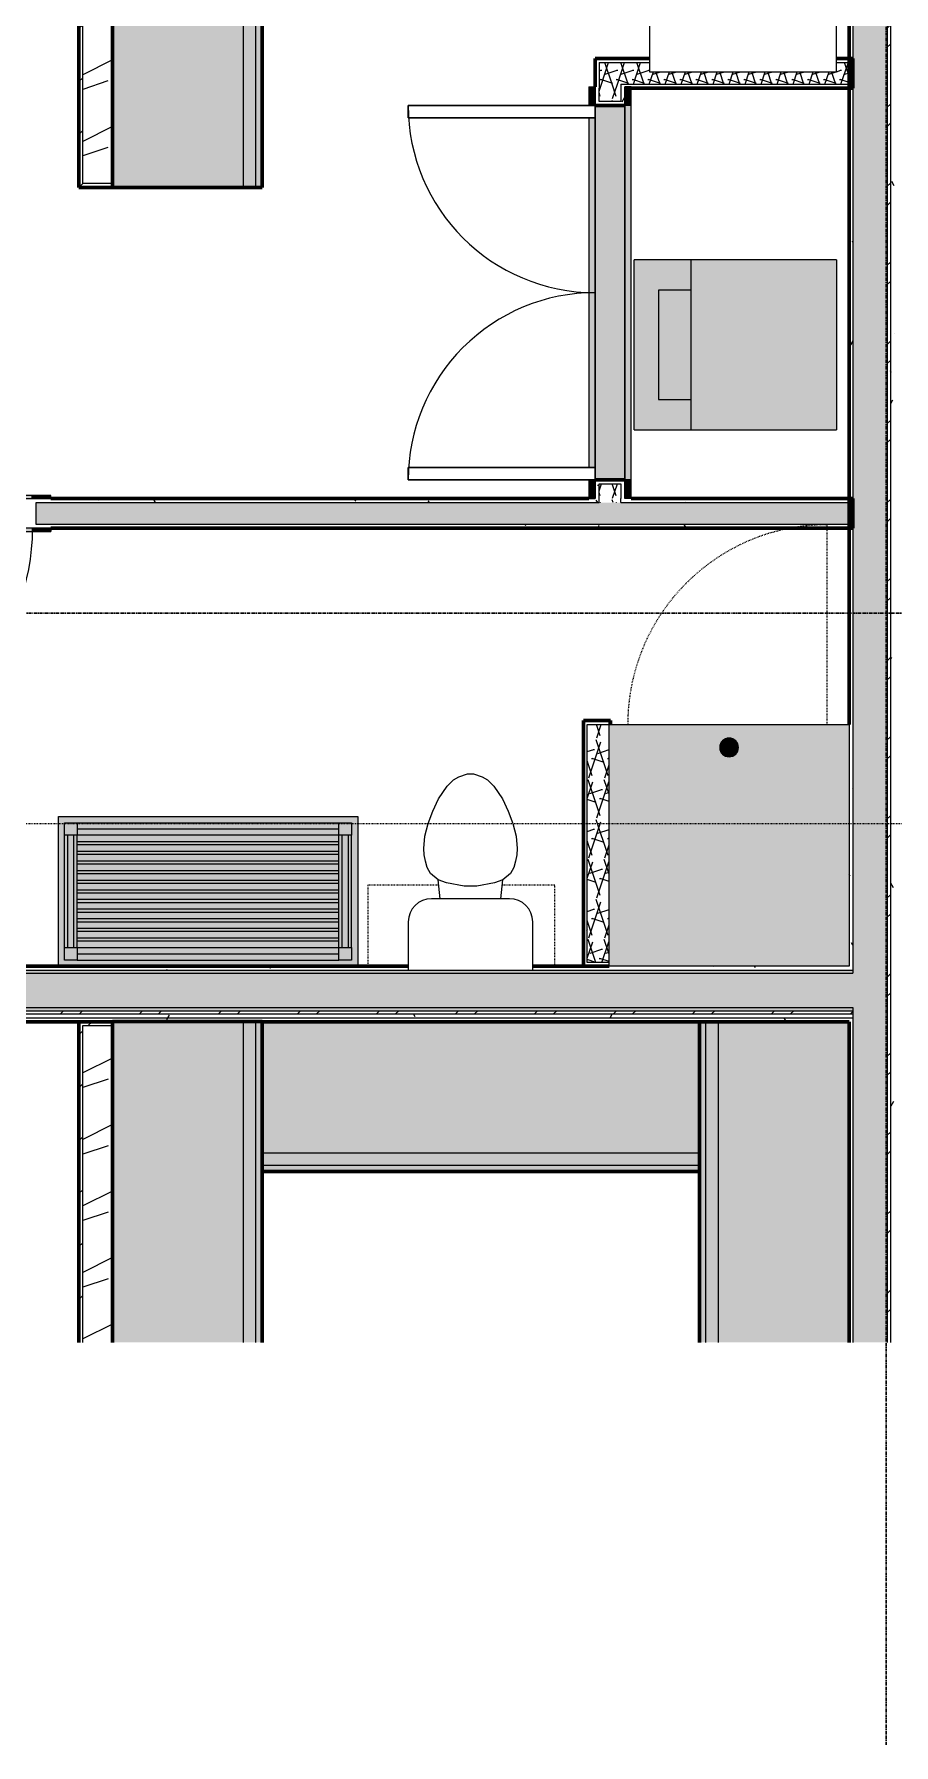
# Model space of a CAD drawing. Header units: inches. Extents: x -4110 to -1807, y 11006 to 12281.
# Drawn here: x -3618 to -3480.1, y 11005.9 to 11280 of the extents above; entities that cross this region are included whole.
import ezdxf

# ---------------------------------------------------------------- set-up
doc = ezdxf.new("R2010")
doc.units = ezdxf.units.IN
doc.header["$MEASUREMENT"] = 0
for name, pattern in [('Aligning Line 1_8_', [0.25, 0.125, -0.125]), ('Dash', [0.25, 0.125, -0.125]), ('Grid Line 1_2_', [0.875, 0.5, -0.125, 0.125, -0.125])]:
    doc.linetypes.add(name, pattern=pattern)
for name, color, linetype, lineweight in [('0-1', 7, 'Continuous', 5), ('0-2', 90, 'Continuous', 18), ('A-DOOR', 31, 'Continuous', 18), ('A-DOOR-1', 7, 'Continuous', 9), ('A-DOOR-2', 250, 'Continuous', 30), ('A-DOOR-FRAM-1', 31, 'Continuous', 18), ('A-DOOR-FRAM-2', 7, 'Continuous', 9), ('A-WALL', 113, 'Continuous', 18), ('A-WALL-1', 8, 'Continuous', 5), ('A-WALL-2', 252, 'Continuous', 18), ('A-WALL-3', 50, 'Continuous', 60), ('A-WALL-4', 90, 'Continuous', 18), ('A-WALL-PATT-1', 7, 'Continuous', 9), ('A-WALL-PATT-2', 253, 'Continuous', 9), ('A-WALL-PATT-5', 111, 'Continuous', 9), ('G-ANNO-SYMB', 111, 'Aligning Line 1_8_', 9), ('I-WALL-4', 2, 'Continuous', 5), ('I-WALL-5', 2, 'Continuous', 60), ('P-SANR-FIXT-1', 55, 'Continuous', 9), ('P-SANR-FIXT-2', 7, 'Continuous', 9), ('P-SANR-FIXT-3', 130, 'Continuous', 9), ('P-SANR-FIXT-5', 9, 'Continuous', 9), ('P-SANR-FIXT-HDLN-1', 7, 'Dash', 9), ('Q-CASE-1', 130, 'Continuous', 9), ('Q-CASE-2', 127, 'Continuous', 9), ('Q-CASE-3', 7, 'Continuous', 9), ('Q-CASE-4', 7, 'Dash', 9), ('Q-CASE-5', 9, 'Continuous', 9), ('Q-CASE-6', 50, 'Continuous', 60), ('Q-SPCQ-1', 7, 'Continuous', 9), ('S-GRID-1', 1, 'Grid Line 1_2_', 30)]:
    doc.layers.add(name, color=color, linetype=linetype, lineweight=lineweight)
pattern_1 = [(0, (0, 0), (20.48, 5.12), [0.845, -14.515, 0.845, -14.515, -81.92]), (0, (0, 0), (20.48, 5.12), [-30.72, 0.845, -29.875, 0.845, -14.515, -35.84]), (0, (0, 0), (20.48, 5.12), [-76.8, 0.845, -9.395, 0.845, -24.755]), (120, (7.68, 2.56), (-14.67405, 15.1762003), [0.845, -14.515, 0.845, -14.515, -81.92]), (120, (7.68, 2.56), (-14.67405, 15.1762003), [-30.72, 0.845, -29.875, 0.845, -14.515, -35.84]), (120, (7.68, 2.56), (-14.67405, 15.1762003), [-76.8, 0.845, -9.395, 0.845, -24.755]), (240, (10.24, 12.8), (-5.80595, -20.2962003), [0.845, -14.515, 0.845, -14.515, -81.92]), (240, (10.24, 12.8), (-5.80595, -20.2962003), [-30.72, 0.845, -29.875, 0.845, -14.515, -35.84]), (240, (10.24, 12.8), (-5.80595, -20.2962003), [-76.8, 0.845, -9.395, 0.845, -24.755])]
pattern_2 = [(161.57, (0.32, 0.32), (-2.560496185, -0.000537386), [0, -18.214, 2.022, 0]), (18.43, (-0.32, 0.32), (-2.560496185, 0.000537386), [0, -18.214, 2.022, 0]), (108.43, (0.32, 0.32), (1.27922091, -6.400876726), [6.07, -14.166]), (71.57, (-0.32, 0.32), (1.27922091, 6.400876726), [6.07, -14.166])]
pattern_3 = [(216.87, (4.265, 10.662), (31.9871619, 21.32545714), [5.331, -47.981]), (206.565, (10.662, 7.464), (-10.662476, -10.6620098), [11.921, -11.921]), (198.435, (10.662, 2.132), (-21.32449365, -10.6625869), [6.744, -26.974])]
pattern_4 = [(45, (0, 0), (-4.2426407, 4.2426407), [])]
pattern_5 = [(45, (0, 0), (-6.335677, 6.335677), []), (45, (0, 9.6), (-6.335677, 6.335677), [])]

# ---------------------------------------------------------------- blocks, each defined once
blk = doc.blocks.new('SWING - SINGLE - FLUSH - SWING - FLUSH - 2-10 x 6-8 - PRIVACY-3983842-ENLARGED RCP - 2ND FLOOR PLAN - EAST')
at = {"layer": 'A-DOOR-FRAM-1'}
for points in [[(-17, 2.87), (-20, 2.87), (-20, 2.37), (-17, 2.37)], [(16.71, 2.87), (-17, 2.87), (-17, 2.37), (17, 2.37), (17, 2.87)], [(17, 2.87), (17, 2.37), (20, 2.37), (20, 2.87), (19.36, 2.87)], [(-20, -2.38), (-20, -2.88), (-17, -2.88), (-17, -2.38), (-17.62, -2.38)], [(-17, -2.38), (-17, -2.88), (17, -2.88), (17, -2.38), (-12.34, -2.38)], [(17, -2.38), (17, -2.88), (20, -2.88), (20, -2.38)]]:
    blk.add_hatch(color=256, dxfattribs=at).paths.add_polyline_path(points, flags=0)
at = {"layer": 'A-DOOR-1'}
blk.add_arc((17, 2.37), 34.07, 93.3657, 180, dxfattribs=at)
at = {"layer": 'A-DOOR-2'}
for p, q in [((15, 2.37), (15, 36.38)), ((17, 36.38), (15, 36.38)), ((17, 2.37), (17, 36.38)), ((17, 2.37), (15, 2.37))]:
    blk.add_line(p, q, dxfattribs=at)
at = {"layer": 'A-DOOR-FRAM-2'}
for p, q in [((-17, 2.87), (-20, 2.87)), ((-20, 2.37), (-20, 2.87)), ((17, 2.87), (-17, 2.87)), ((-17, 2.37), (-17, 2.87)), ((20, 2.87), (17, 2.87)), ((17, 2.37), (17, 2.87)), ((20, 2.37), (20, 2.87)), ((-20, 2.37), (-17, 2.37)), ((-17, 2.37), (17, 2.37)), ((17, 2.37), (20, 2.37)), ((-17, -2.38), (-20, -2.38)), ((-20, -2.38), (-20, -2.88)), ((17, -2.38), (-17, -2.38)), ((-17, -2.38), (-17, -2.88)), ((20, -2.38), (17, -2.38)), ((17, -2.38), (17, -2.88)), ((20, -2.38), (20, -2.88)), ((-20, -2.88), (-17, -2.88)), ((-17, -2.88), (17, -2.88)), ((17, -2.88), (20, -2.88))]:
    blk.add_line(p, q, dxfattribs=at)
blk = doc.blocks.new('Stacked Washer and Dryer - 26_x25_ - Private-3627842-ENLARGED RCP - 2ND FLOOR PLAN - EAST')
at = {"layer": 'P-SANR-FIXT-1'}
blk.add_hatch(color=256, dxfattribs=at).paths.add_polyline_path([(0, 13.62), (0, -13.63), (32.44, -13.63), (32.44, 13.62), (1.37, 13.62)], flags=0)
at = {"layer": 'P-SANR-FIXT-2'}
for p, q in [((32.44, 13.62), (0, 13.62)), ((0, -13.63), (0, 13.62)), ((23.34, -13.63), (23.34, 13.62)), ((32.44, 13.62), (32.44, -13.63)), ((28.53, 8.75), (23.34, 8.75)), ((28.53, -8.75), (28.53, 8.75)), ((23.34, -8.75), (28.53, -8.75)), ((0, -13.63), (32.44, -13.63))]:
    blk.add_line(p, q, dxfattribs=at)
blk = doc.blocks.new('Toilet-Domestic-3D - Toilet-Domestic-3D-3234795-ENLARGED RCP - 2ND FLOOR PLAN - EAST')
at = {"layer": 'P-SANR-FIXT-2'}
for p, q in [((-3.74, 10), (-2.74, 11)), ((-2.74, 11), (-1.87, 11.5)), ((-1.87, 11.5), (-0.5, 12)), ((-0.5, 12), (0.5, 12)), ((0.5, 12), (1.87, 11.5)), ((1.87, 11.5), (2.74, 11)), ((2.74, 11), (3.74, 10)), ((-5.13, 8), (-3.74, 10)), ((3.74, 10), (5.13, 8)), ((-6.79, 4), (-6.06, 6)), ((-6.06, 6), (-5.13, 8)), ((5.13, 8), (6.06, 6)), ((6.06, 6), (6.79, 4)), ((-7.33, 1.99), (-6.79, 4)), ((6.79, 4), (7.33, 1.99)), ((-7.5, 0), (-7.33, 1.99)), ((7.33, 1.99), (7.5, 0)), ((-7.41, -1), (-7.5, 0)), ((-7.24, -2), (-7.41, -1)), ((-6.97, -3), (-7.24, -2)), ((7.24, -2), (6.97, -3)), ((7.41, -1), (7.24, -2)), ((7.5, 0), (7.41, -1)), ((-6.4, -4), (-6.97, -3)), ((-5.21, -5), (-6.4, -4)), ((-3.84, -5.5), (-5.21, -5)), ((-4.86, -8.02), (-5.21, -5)), ((5.21, -5), (3.84, -5.5)), ((4.86, -8.02), (5.21, -5)), ((6.4, -4), (5.21, -5)), ((6.97, -3), (6.4, -4)), ((6.25, -8.02), (-6.25, -8.02)), ((-1, -6), (-3.84, -5.5)), ((1, -6), (-1, -6)), ((3.84, -5.5), (1, -6)), ((-9.98, -11.75), (-9.98, -19.48)), ((9.98, -19.48), (9.98, -11.75)), ((-9.98, -19.48), (9.98, -19.48))]:
    blk.add_line(p, q, dxfattribs=at)
for centre, start, end in [((-6.25, -11.75), 90, 180), ((6.25, -11.75), 0, 90)]:
    blk.add_arc(centre, 3.73, start, end, dxfattribs=at)
blk = doc.blocks.new('Bath Vanity - Bath Vanity 48_-2551079-ENLARGED RCP - 2ND FLOOR PLAN - EAST')
at = {"layer": 'Q-CASE-1'}
h = blk.add_hatch(color=256, dxfattribs=at)
h.paths.add_polyline_path([(-22.26, 0), (-23.26, 0), (-23.26, -24), (24.74, -24), (24.74, 0), (-21.76, 0)], flags=0)
h.paths.add_polyline_path([(-20.76, -1), (23.74, -1), (23.74, -23), (-22.26, -23), (-22.26, -1), (-21.76, -1)], flags=0)
h.paths.add_polyline_path([(-4.94, -2), (-20.26, -2), (-20.26, -3), (21.74, -3), (21.74, -2), (-0.08, -2)], flags=0)
h.paths.add_polyline_path([(-20.26, -4), (-20.26, -4.55), (21.74, -4.55), (21.74, -4), (-4.94, -4)], flags=0)
h.paths.add_polyline_path([(16.06, -5.55), (-20.26, -5.55), (-20.26, -6.09), (21.74, -6.09), (21.74, -5.55)], flags=0)
h.paths.add_polyline_path([(-20.26, -7.09), (-20.26, -7.64), (21.74, -7.64), (21.74, -7.09), (-4.94, -7.09)], flags=0)
h.paths.add_polyline_path([(-0.08, -8.64), (-20.26, -8.64), (-20.26, -9.18), (21.74, -9.18), (21.74, -8.64), (9.66, -8.64)], flags=0)
h.paths.add_polyline_path([(11, -10.18), (-20.26, -10.18), (-20.26, -10.73), (21.74, -10.73), (21.74, -10.18), (12.75, -10.18)], flags=0)
h.paths.add_polyline_path([(-0.08, -11.73), (-20.26, -11.73), (-20.26, -12.27), (21.74, -12.27), (21.74, -11.73), (12.34, -11.73)], flags=0)
h.paths.add_polyline_path([(16.06, -13.27), (-20.26, -13.27), (-20.26, -13.82), (21.74, -13.82), (21.74, -13.27)], flags=0)
h.paths.add_polyline_path([(16.85, -14.82), (-20.26, -14.82), (-20.26, -15.36), (21.74, -15.36), (21.74, -14.82)], flags=0)
h.paths.add_polyline_path([(21.74, -16.36), (-20.26, -16.36), (-20.26, -16.91), (21.74, -16.91)], flags=0)
h.paths.add_polyline_path([(21.74, -17.91), (-20.26, -17.91), (-20.26, -18.45), (21.74, -18.45)], flags=0)
h.paths.add_polyline_path([(21.74, -19.45), (-20.26, -19.45), (-20.26, -20), (21.74, -20)], flags=0)
h.paths.add_polyline_path([(21.74, -21), (-20.26, -21), (-20.26, -22), (21.74, -22)], flags=0)
at = {"layer": 'Q-CASE-2'}
h = blk.add_hatch(color=256, dxfattribs=at)
h.paths.add_polyline_path([(-20.26, -1), (-22.26, -1), (-22.26, -3), (-20.26, -3)], flags=0)
h.paths.add_polyline_path([(22.24, -1), (21.74, -1), (21.74, -3), (23.74, -3), (23.74, -1), (23.24, -1)], flags=0)
h.paths.add_polyline_path([(-22.26, -21), (-22.26, -23), (-20.26, -23), (-20.26, -21), (-21.76, -21)], flags=0)
h.paths.add_polyline_path([(21.74, -21), (21.74, -23), (23.74, -23), (23.74, -21), (22.24, -21)], flags=0)
for points in [[(-0.08, -1), (-20.26, -1), (-20.26, -2), (21.74, -2), (21.74, -1), (3.03, -1)], [(-22.26, -3), (-22.26, -21), (-21.76, -21), (-21.76, -3)], [(-20.76, -3), (-21.76, -3), (-21.76, -21), (-20.76, -21), (-20.76, -4)], [(-20.76, -3), (-20.76, -21), (-20.26, -21), (-20.26, -3)], [(-0.08, -3), (-20.26, -3), (-20.26, -4), (21.74, -4), (21.74, -3), (4.76, -3)], [(-0.08, -4.55), (-20.26, -4.55), (-20.26, -5.55), (21.74, -5.55), (21.74, -4.55), (6.11, -4.55)], [(22.24, -3), (21.74, -3), (21.74, -21), (22.24, -21), (22.24, -4)], [(23.24, -3), (22.24, -3), (22.24, -21), (23.24, -21), (23.24, -4)], [(23.24, -3), (23.24, -21), (23.74, -21), (23.74, -3)], [(-0.08, -6.09), (-20.26, -6.09), (-20.26, -7.09), (21.74, -7.09), (21.74, -6.09), (7.45, -6.09)], [(8.79, -7.64), (-20.26, -7.64), (-20.26, -8.64), (21.74, -8.64), (21.74, -7.64), (10.51, -7.64)], [(-0.08, -9.18), (-20.26, -9.18), (-20.26, -10.18), (21.74, -10.18), (21.74, -9.18), (10.13, -9.18)], [(11.47, -10.73), (-20.26, -10.73), (-20.26, -11.73), (21.74, -11.73), (21.74, -10.73), (13.24, -10.73)], [(12.81, -12.27), (-20.26, -12.27), (-20.26, -13.27), (21.74, -13.27), (21.74, -12.27), (14.6, -12.27)], [(16.06, -13.82), (-20.26, -13.82), (-20.26, -14.82), (21.74, -14.82), (21.74, -13.82)], [(-0.08, -15.36), (-20.26, -15.36), (-20.26, -16.36), (21.74, -16.36), (21.74, -15.36), (15.5, -15.36)], [(16.84, -16.91), (-20.26, -16.91), (-20.26, -17.91), (21.74, -17.91), (21.74, -16.91), (18.7, -16.91)], [(18.18, -18.45), (-20.26, -18.45), (-20.26, -19.45), (21.74, -19.45), (21.74, -18.45), (20.06, -18.45)], [(21.42, -20), (-20.26, -20), (-20.26, -21), (21.74, -21), (21.74, -20)], [(21.74, -22), (-20.26, -22), (-20.26, -23), (21.74, -23), (21.74, -22.56)]]:
    blk.add_hatch(color=256, dxfattribs=at).paths.add_polyline_path(points, flags=0)
at = {"layer": 'Q-CASE-3'}
for p, q in [((-23.26, -24), (-23.26, 0)), ((24.74, 0), (24.74, -24)), ((-22.26, -3), (-22.26, -1)), ((-22.26, -1), (-20.26, -1)), ((21.74, -1), (-20.26, -1)), ((-20.26, -1), (-20.26, -3)), ((21.74, -2), (-20.26, -2)), ((21.74, -3), (21.74, -1)), ((21.74, -1), (23.74, -1)), ((23.74, -1), (23.74, -3)), ((-22.26, -3), (-22.26, -21)), ((-20.26, -3), (-22.26, -3)), ((-21.76, -3), (-21.76, -21)), ((-20.76, -3), (-20.76, -21)), ((21.74, -3), (-20.26, -3)), ((-20.26, -3), (-20.26, -21)), ((-20.26, -4), (21.74, -4)), ((21.74, -4.55), (-20.26, -4.55)), ((21.74, -3), (21.74, -21)), ((23.74, -3), (21.74, -3)), ((22.24, -3), (22.24, -21)), ((23.24, -3), (23.24, -21)), ((23.74, -3), (23.74, -21)), ((-20.26, -5.55), (21.74, -5.55)), ((21.74, -6.09), (-20.26, -6.09)), ((-20.26, -7.09), (21.74, -7.09)), ((21.74, -7.64), (-20.26, -7.64)), ((-20.26, -8.64), (21.74, -8.64)), ((21.74, -9.18), (-20.26, -9.18)), ((-20.26, -10.18), (21.74, -10.18)), ((21.74, -10.73), (-20.26, -10.73)), ((-20.26, -11.73), (21.74, -11.73)), ((21.74, -12.27), (-20.26, -12.27)), ((-20.26, -13.27), (21.74, -13.27)), ((21.74, -13.82), (-20.26, -13.82)), ((-20.26, -14.82), (21.74, -14.82)), ((21.74, -15.36), (-20.26, -15.36)), ((-20.26, -16.36), (21.74, -16.36)), ((21.74, -16.91), (-20.26, -16.91)), ((-20.26, -17.91), (21.74, -17.91)), ((21.74, -18.45), (-20.26, -18.45)), ((-22.26, -23), (-22.26, -21)), ((-22.26, -21), (-20.26, -21)), ((-20.26, -19.45), (21.74, -19.45)), ((21.74, -20), (-20.26, -20)), ((-20.26, -21), (21.74, -21)), ((-20.26, -21), (-20.26, -23)), ((21.74, -23), (21.74, -21)), ((21.74, -21), (23.74, -21)), ((23.74, -21), (23.74, -23)), ((24.74, -24), (-23.26, -24)), ((-20.26, -23), (-22.26, -23)), ((21.74, -22), (-20.26, -22)), ((21.74, -23), (-20.26, -23)), ((23.74, -23), (21.74, -23))]:
    blk.add_line(p, q, dxfattribs=at)
blk = doc.blocks.new('300 Series Wall Hung Cabinet_326 - 30_-2909952-ENLARGED RCP - 2ND FLOOR PLAN - EAST')
at = {"layer": 'Q-CASE-4'}
for p, q in [((-11.43, -0.19), (-15, -0.19)), ((-15, -0.19), (-15, -13.19)), ((15, -0.19), (8.53, -0.19)), ((15, -13.19), (15, -0.19)), ((-15, -13.19), (-6.56, -13.19)), ((3.66, -13.19), (15, -13.19))]:
    blk.add_line(p, q, dxfattribs=at)
blk = doc.blocks.new('SWING - DOUBLE - FLUSH - SWING - DOUBLE - 5-0 x 6-8 - DUMMY-3700318-ENLARGED RCP - 2ND FLOOR PLAN - EAST')
at = {"layer": 'A-DOOR'}
for points in [[(-30, 3.375), (-33, 3.375), (-33, 2.375), (-30, 2.375)], [(30, 2.375), (30, 3.375), (-30, 3.375), (-30, 2.375), (22, 2.375)], [(33, 2.375), (33, 3.375), (30, 3.375), (30, 2.375)], [(-30, -2.375), (-33, -2.375), (-33, -3.375), (-30, -3.375)], [(28, -2.375), (-28, -2.375), (-28, -3.375), (28, -3.375)], [(33, -2.375), (30, -2.375), (30, -3.375), (33, -3.375)]]:
    blk.add_hatch(color=256, dxfattribs=at).paths.add_polyline_path(points, flags=0)
at = {"layer": 'A-DOOR-1'}
for p, q in [((-30, 3.375), (-33, 3.375)), ((-33, 3.375), (-33, 2.375)), ((30, 3.375), (-30, 3.375)), ((-30, 3.375), (-30, 2.375)), ((33, 3.375), (30, 3.375)), ((30, 3.375), (30, 2.375)), ((33, 3.375), (33, 2.375)), ((-30, 2.375), (-33, 2.375)), ((-30, 2.375), (30, 2.375)), ((33, 2.375), (30, 2.375)), ((-33, -3.375), (-33, -2.375)), ((-33, -2.375), (-30, -2.375)), ((-30, -3.375), (-30, -2.375)), ((28, -2.375), (-28, -2.375)), ((30, -3.375), (30, -2.375)), ((30, -2.375), (33, -2.375)), ((33, -3.375), (33, -2.375)), ((-33, -3.375), (-30, -3.375)), ((-28, -3.375), (28, -3.375)), ((30, -3.375), (33, -3.375))]:
    blk.add_line(p, q, dxfattribs=at)
for centre, start, end in [((-30, -2.375), 270, 0), ((30, -2.375), 180, 270)]:
    blk.add_arc(centre, 30, start, end, dxfattribs=at)
at = {"layer": 'A-DOOR-2'}
for p, q in [((-28, -2.375), (-30, -2.375)), ((-30, -2.375), (-30, -32.375)), ((-28, -32.375), (-28, -2.375)), ((28, -2.375), (30, -2.375)), ((28, -32.375), (28, -2.375)), ((30, -2.375), (30, -32.375)), ((-30, -32.375), (-28, -32.375)), ((30, -32.375), (28, -32.375))]:
    blk.add_line(p, q, dxfattribs=at)
blk = doc.blocks.new('OD_CW_Base Cabinet - OD_CW_Base Cabinet-3857755-ENLARGED RCP - 2ND FLOOR PLAN - EAST')
at = {"layer": 'Q-CASE-5'}
for points in [[(0.74, 24), (0.74, 3), (70.86, 3), (70.86, 24), (54.47, 24)], [(0.74, 1), (70.86, 1), (70.86, 3), (0.74, 3)], [(0.74, 1), (0.74, 0), (70.86, 0), (70.86, 1), (54.47, 1)]]:
    blk.add_hatch(color=256, dxfattribs=at).paths.add_polyline_path(points, flags=0)
at = {"layer": 'Q-CASE-3'}
for p, q in [((0.74, 24), (0.74, 3)), ((0.74, 24), (70.86, 24)), ((70.86, 3), (70.86, 24)), ((0.74, 3), (0.74, 1)), ((0.74, 3), (70.86, 3)), ((70.86, 1), (70.86, 3)), ((0.74, 1), (0.74, 0)), ((0.74, 1), (70.86, 1)), ((0.74, 1), (70.86, 1)), ((0.74, 0), (70.86, 0)), ((70.86, 0), (70.86, 1))]:
    blk.add_line(p, q, dxfattribs=at)
at = {"layer": 'Q-CASE-6'}
for p, q in [((70.86, 24), (0.74, 24)), ((0.74, 24), (0.74, 0)), ((70.86, 0), (70.86, 24)), ((0.74, 0), (70.86, 0))]:
    blk.add_line(p, q, dxfattribs=at)
blk = doc.blocks.new('OD_CW_Base Cabinet - OD_CW_Base Cabinet-V4-ENLARGED RCP - 2ND FLOOR PLAN - EAST')
at = {"layer": 'Q-CASE-5'}
for points in [[(56.53, 24), (56.53, 3), (107.93, 3), (107.93, 24), (89.35, 24)], [(56.53, 3), (56.53, 1), (107.93, 1), (107.93, 3), (62.13, 3)], [(56.53, 0), (107.93, 0), (107.93, 1), (56.53, 1)]]:
    blk.add_hatch(color=256, dxfattribs=at).paths.add_polyline_path(points, flags=0)
at = {"layer": 'Q-CASE-3'}
for p, q in [((56.53, 24), (107.93, 24)), ((107.93, 3), (107.93, 24)), ((56.53, 3), (107.93, 3)), ((107.93, 1), (107.93, 3)), ((56.53, 1), (107.93, 1)), ((56.53, 1), (107.93, 1)), ((56.53, 0), (86.93, 0)), ((107.93, 0), (107.93, 1))]:
    blk.add_line(p, q, dxfattribs=at)
at = {"layer": 'Q-CASE-6'}
for p, q in [((107.93, 24), (56.53, 24)), ((107.93, 0), (107.93, 24)), ((56.53, 0), (107.93, 0))]:
    blk.add_line(p, q, dxfattribs=at)
blk = doc.blocks.new('OD_CW_Base Cabinet - OD_CW_Base Cabinet-3870381-ENLARGED RCP - 2ND FLOOR PLAN - EAST')
at = {"layer": 'Q-CASE-5'}
for points in [[(107.93, 24), (0.74, 24), (0.74, 3), (107.93, 3), (107.93, 21.96)], [(80.51, 3), (0.74, 3), (0.74, 1), (107.93, 1), (107.93, 3), (86.93, 3)], [(84.93, 1), (0.74, 1), (0.74, 0), (107.93, 0), (107.93, 1), (86.93, 1)]]:
    blk.add_hatch(color=256, dxfattribs=at).paths.add_polyline_path(points, flags=0)
at = {"layer": 'Q-CASE-3'}
for p, q in [((0.74, 24), (0.74, 3)), ((0.74, 24), (107.93, 24)), ((107.93, 3), (107.93, 24)), ((0.74, 3), (0.74, 1)), ((0.74, 3), (107.93, 3)), ((107.93, 1), (107.93, 3)), ((0.74, 1), (0.74, 0)), ((0.74, 1), (107.93, 1)), ((0.74, 1), (107.93, 1)), ((0.74, 0), (86.93, 0)), ((107.93, 0), (107.93, 1))]:
    blk.add_line(p, q, dxfattribs=at)
at = {"layer": 'Q-CASE-6'}
for p, q in [((107.93, 24), (0.74, 24)), ((0.74, 24), (0.74, 0)), ((107.93, 0), (107.93, 24)), ((0.74, 0), (107.93, 0))]:
    blk.add_line(p, q, dxfattribs=at)
blk = doc.blocks.new('OD_CW_Base Cabinet - OD_CW_Base Cabinet-V11-ENLARGED RCP - 2ND FLOOR PLAN - EAST')
at = {"layer": 'Q-CASE-5'}
for points in [[(52.13, 14.16), (52.13, 24), (0.74, 24), (0.74, 3), (52.13, 3), (52.13, 12.12)], [(52.13, 1), (52.13, 3), (0.74, 3), (0.74, 1), (40.79, 1)], [(52.13, 0), (52.13, 1), (0.74, 1), (0.74, 0), (35.62, 0)]]:
    blk.add_hatch(color=256, dxfattribs=at).paths.add_polyline_path(points, flags=0)
at = {"layer": 'Q-CASE-3'}
for p, q in [((0.74, 24), (0.74, 3)), ((0.74, 24), (52.13, 24)), ((0.74, 3), (0.74, 1)), ((0.74, 3), (52.13, 3)), ((0.74, 1), (0.74, 0)), ((0.74, 1), (52.13, 1)), ((0.74, 1), (52.13, 1)), ((21.74, 0), (52.13, 0))]:
    blk.add_line(p, q, dxfattribs=at)
at = {"layer": 'Q-CASE-6'}
for p, q in [((52.13, 24), (0.74, 24)), ((0.74, 24), (0.74, 0)), ((0.74, 0), (52.13, 0))]:
    blk.add_line(p, q, dxfattribs=at)
blk = doc.blocks.new('Refrigerator_-_Side-by-Side_6047 - 36_ X 30_-345559-ENLARGED RCP - 2ND FLOOR PLAN - EAST')
at = {"layer": 'Q-SPCQ-1'}
for p, q in [((17.87, 14.42), (-17.88, 14.42)), ((-17.88, 14.42), (-17.88, -15.58)), ((17.87, -15.58), (17.87, 14.42)), ((-17.88, -15.58), (17.87, -15.58))]:
    blk.add_line(p, q, dxfattribs=at)
blk = doc.blocks.new('The Shower - The Shower-4051523-ENLARGED RCP - 2ND FLOOR PLAN - EAST')
at = {"layer": 'P-SANR-FIXT-3'}
h = blk.add_hatch(color=256, dxfattribs=at)
h.paths.add_polyline_path([(32.36, 0.5), (38.5, 0.5), (38.5, 39.25), (0, 39.25), (0, 0.5)], flags=0)
h.paths.add_polyline_path([(19.25, 34.06), (18.86, 34.11), (18.5, 34.26), (18.19, 34.5), (17.95, 34.81), (17.8, 35.17), (17.75, 35.59), (17.8, 35.95), (17.95, 36.31), (18.19, 36.62), (18.5, 36.86), (18.86, 37.01), (19.25, 37.06), (19.64, 37.01), (20.04, 36.83), (20.31, 36.62), (20.55, 36.31), (20.7, 35.95), (20.75, 35.53), (20.7, 35.17), (20.55, 34.81), (20.31, 34.5), (20, 34.26), (19.64, 34.11)], flags=0)
at = {"layer": 'P-SANR-FIXT-5'}
blk.add_hatch(color=256, dxfattribs=at).paths.add_polyline_path([(19.25, 34.06), (19.64, 34.11), (20, 34.26), (20.31, 34.5), (20.55, 34.81), (20.7, 35.17), (20.75, 35.59), (20.7, 35.95), (20.55, 36.31), (20.31, 36.62), (20, 36.86), (19.64, 37.01), (19.25, 37.06), (18.86, 37.01), (18.5, 36.86), (18.19, 36.62), (17.95, 36.31), (17.8, 35.95), (17.75, 35.53), (17.8, 35.17), (17.95, 34.81), (18.19, 34.5), (18.5, 34.26), (18.86, 34.11)], flags=0)
at = {"layer": 'P-SANR-FIXT-2'}
for p, q in [((0, 0.5), (0, 39.25)), ((0, 39.25), (38.5, 39.25)), ((38.5, 39.25), (38.5, 0.5)), ((38.5, 0.5), (0, 0.5))]:
    blk.add_line(p, q, dxfattribs=at)
for start, end in [(0, 180), (180, 360)]:
    blk.add_arc((19.25, 35.56), 1.5, start, end, dxfattribs=at)
at = {"layer": 'P-SANR-FIXT-HDLN-1'}
blk.add_line((35, 39.25), (35, 71.25), dxfattribs=at)
blk.add_arc((35, 39.25), 32, 90, 180, dxfattribs=at)
blk = doc.blocks.new('CTR - 1st Phase - Unit Layouts_rvt-1-ENLARGED RCP - 2ND FLOOR PLAN - EAST')
at = {"layer": 'A-WALL-1'}
blk.add_hatch(color=256, dxfattribs=at).paths.add_polyline_path([(-3525.63, 11208.56), (-3523.26, 11208.56), (-3523.26, 11268.56), (-3528.01, 11268.56), (-3528.01, 11208.56), (-3527.22, 11208.56)], flags=0)
at = {"layer": 'A-WALL-2'}
blk.add_hatch(color=256, dxfattribs=at).paths.add_polyline_path([(-3525.54, 11169.38), (-3525.54, 11170), (-3525.79, 11170), (-3525.79, 11169.38), (-3525.66, 11169.38)], flags=0)
at = {"layer": 'A-WALL-PATT-1'}
h = blk.add_hatch(dxfattribs=at)
h.set_pattern_fill('FP_4', color=256, style=0, pattern_type=2)
h.set_pattern_definition(pattern_4)
h.paths.add_polyline_path([(-3605.42, 11255.43), (-3605.42, 11256.05), (-3610.17, 11256.05), (-3610.17, 11361.99), (-3605.42, 11361.99), (-3605.42, 11362.61), (-3610.8, 11362.61), (-3610.8, 11255.43), (-3610.17, 11255.43)], flags=0)
h = blk.add_hatch(dxfattribs=at)
h.set_pattern_fill('FP_1', color=256, style=0, pattern_type=2)
h.set_pattern_definition(pattern_1)
h.paths.add_polyline_path([(-3527.38, 11205.56), (-3527.38, 11207.94), (-3525.63, 11207.94), (-3525.63, 11208.56), (-3528.01, 11208.56), (-3528.01, 11205.56)], flags=0)
h.paths.add_polyline_path([(-3526.14, 11268.56), (-3525.63, 11268.56), (-3525.63, 11269.19), (-3527.38, 11269.19), (-3527.38, 11275.47), (-3528.01, 11275.46), (-3528.01, 11268.56), (-3527.38, 11268.56)], flags=0)
h = blk.add_hatch(dxfattribs=at)
h.set_pattern_fill('FP_1', color=256, style=0, pattern_type=2)
h.set_pattern_definition(pattern_1)
h.paths.add_polyline_path([(-3523.26, 11205.56), (-3523.26, 11208.56), (-3525.63, 11208.56), (-3525.63, 11207.94), (-3523.88, 11207.94), (-3523.88, 11205.56)], flags=0)
h.paths.add_polyline_path([(-3525.63, 11268.56), (-3523.26, 11268.56), (-3523.26, 11271.35), (-3523.88, 11271.34), (-3523.88, 11269.19), (-3525.63, 11269.19)], flags=0)
h = blk.add_hatch(dxfattribs=at)
h.set_pattern_fill('FP_1', color=256, style=0, pattern_type=2)
h.set_pattern_definition(pattern_1)
h.paths.add_polyline_path([(-3488.27, 11271.35), (-3487.3, 11271.35), (-3487.3, 11271.97), (-3523.88, 11271.97), (-3523.88, 11271.35), (-3523.26, 11271.35), (-3523.26, 11271.56), (-3522.26, 11271.56), (-3522.26, 11271.35), (-3489.3, 11271.35)], flags=0)
h = blk.add_hatch(dxfattribs=at)
h.set_pattern_fill('FP_1', color=256, style=0, pattern_type=2)
h.set_pattern_definition(pattern_1)
h.paths.add_polyline_path([(-3618.3, 11203.19), (-3617.67, 11203.19), (-3617.67, 11204.94), (-3527.38, 11204.94), (-3527.38, 11205.56), (-3618.3, 11205.56), (-3618.3, 11204.94)], flags=0)
h.paths.add_polyline_path([(-3652.92, 11203.19), (-3652.3, 11203.19), (-3652.3, 11205.56), (-3655.3, 11205.56), (-3655.3, 11204.94), (-3652.92, 11204.94)], flags=0)
h.paths.add_polyline_path([(-3499.17, 11204.94), (-3487.3, 11204.95), (-3487.3, 11205.56), (-3523.88, 11205.56), (-3523.88, 11204.94), (-3521.76, 11204.94)], flags=0)
h = blk.add_hatch(dxfattribs=at)
h.set_pattern_fill('FP_1', color=256, style=0, pattern_type=2)
h.set_pattern_definition(pattern_1)
h.paths.add_polyline_path([(-3521.76, 11200.81), (-3487.3, 11200.82), (-3487.3, 11201.44), (-3617.67, 11201.44), (-3617.67, 11203.19), (-3618.3, 11203.18), (-3618.3, 11200.81), (-3523.88, 11200.81)], flags=0)
h.paths.add_polyline_path([(-3655.1, 11200.81), (-3652.3, 11200.81), (-3652.3, 11203.19), (-3652.92, 11203.19), (-3652.92, 11201.44), (-3655.3, 11201.44), (-3655.3, 11200.81)], flags=0)
h = blk.add_hatch(dxfattribs=at)
h.set_pattern_fill('FP_1', color=256, style=0, pattern_type=2)
h.set_pattern_definition(pattern_1)
h.paths.add_polyline_path([(-3525.79, 11130.63), (-3525.79, 11131.25), (-3529.29, 11131.25), (-3529.29, 11169.38), (-3525.79, 11169.38), (-3525.79, 11170), (-3529.91, 11170), (-3529.91, 11130.63), (-3529.29, 11130.63)], flags=0)
h = blk.add_hatch(dxfattribs=at)
h.set_pattern_fill('FP_4', color=256, style=0, pattern_type=2)
h.set_pattern_definition(pattern_4)
h.paths.add_polyline_path([(-3610.8, 11070.36), (-3610.17, 11070.36), (-3610.17, 11121.13), (-3605.42, 11121.13), (-3605.42, 11121.75), (-3610.8, 11121.75), (-3610.8, 11108.2)], flags=0)
at = {"layer": 'A-WALL-PATT-2'}
h = blk.add_hatch(dxfattribs=at)
h.set_pattern_fill('FP_3', color=256, style=0, pattern_type=2)
h.set_pattern_definition(pattern_3)
h.paths.add_polyline_path([(-3605.42, 11256.05), (-3605.42, 11361.99), (-3610.17, 11361.99), (-3610.17, 11256.05)], flags=0)
h = blk.add_hatch(dxfattribs=at)
h.set_pattern_fill('FP_2', color=256, style=0, pattern_type=2)
h.set_pattern_definition(pattern_2)
h.paths.add_polyline_path([(-3521.76, 11271.97), (-3487.3, 11271.97), (-3487.3, 11275.47), (-3489.3, 11275.47), (-3489.32, 11273.96), (-3519.3, 11273.96), (-3519.3, 11275.47), (-3527.38, 11275.47), (-3527.38, 11271.97), (-3523.26, 11271.97)], flags=0)
h = blk.add_hatch(dxfattribs=at)
h.set_pattern_fill('FP_2', color=256, style=0, pattern_type=2)
h.set_pattern_definition(pattern_2)
h.paths.add_polyline_path([(-3527.38, 11204.94), (-3523.88, 11204.94), (-3523.88, 11207.94), (-3527.38, 11207.94), (-3527.38, 11205.27)], flags=0)
h.paths.add_polyline_path([(-3523.88, 11269.19), (-3523.88, 11271.97), (-3527.38, 11271.97), (-3527.38, 11269.19), (-3525.63, 11269.19)], flags=0)
h = blk.add_hatch(dxfattribs=at)
h.set_pattern_fill('FP_2', color=256, style=0, pattern_type=2)
h.set_pattern_definition(pattern_2)
h.paths.add_polyline_path([(-3652.92, 11201.44), (-3652.92, 11204.94), (-3655.92, 11204.94), (-3655.92, 11201.44), (-3652.98, 11201.44)], flags=0)
h.paths.add_polyline_path([(-3491.35, 11201.44), (-3486.67, 11201.44), (-3487.3, 11201.5), (-3487.3, 11204.94), (-3617.67, 11204.94), (-3617.67, 11201.44), (-3495.82, 11201.44)], flags=0)
h = blk.add_hatch(dxfattribs=at)
h.set_pattern_fill('FP_2', color=256, style=0, pattern_type=2)
h.set_pattern_definition(pattern_2)
h.paths.add_polyline_path([(-3529.29, 11131.25), (-3525.79, 11131.25), (-3525.79, 11169.38), (-3529.29, 11169.38), (-3529.29, 11146.05)], flags=0)
h = blk.add_hatch(dxfattribs=at)
h.set_pattern_fill('FP_3', color=256, style=0, pattern_type=2)
h.set_pattern_definition(pattern_3)
h.paths.add_polyline_path([(-3605.42, 11070.36), (-3605.42, 11121.13), (-3610.17, 11121.13), (-3610.17, 11070.36)], flags=0)
at = {"layer": 'A-WALL-3'}
for p, q in [((-3610.8, 11255.43), (-3610.8, 11362.61)), ((-3528.01, 11275.47), (-3528.01, 11276.1)), ((-3528.01, 11276.1), (-3519.3, 11276.1)), ((-3528.01, 11271.56), (-3528.01, 11275.47)), ((-3489.3, 11276.1), (-3486.67, 11276.1)), ((-3486.67, 11276.1), (-3486.67, 11271.35)), ((-3486.67, 11271.35), (-3522.26, 11271.35)), ((-3523.26, 11268.56), (-3528.01, 11268.56)), ((-3610.17, 11255.43), (-3610.8, 11255.43)), ((-3605.42, 11255.43), (-3610.17, 11255.43)), ((-3528.01, 11208.56), (-3523.26, 11208.56)), ((-3615.3, 11205.56), (-3529.01, 11205.56)), ((-3522.26, 11205.56), (-3486.67, 11205.56)), ((-3486.67, 11205.56), (-3486.67, 11200.81)), ((-3486.67, 11200.81), (-3615.3, 11200.81)), ((-3529.91, 11130.63), (-3529.91, 11170)), ((-3529.91, 11170), (-3529.29, 11170)), ((-3529.29, 11170), (-3525.79, 11170)), ((-3525.79, 11170), (-3525.54, 11170)), ((-3525.54, 11170), (-3525.54, 11169.38)), ((-3529.29, 11130.63), (-3529.91, 11130.63)), ((-3525.79, 11130.63), (-3529.29, 11130.63)), ((-3610.8, 11070.36), (-3610.8, 11121.75)), ((-3610.8, 11121.75), (-3610.17, 11121.75)), ((-3610.17, 11121.75), (-3605.42, 11121.75))]:
    blk.add_line(p, q, dxfattribs=at)
at = {"layer": 'A-WALL-4'}
for p, q in [((-3610.17, 11256.05), (-3610.17, 11361.99)), ((-3527.38, 11275.47), (-3519.3, 11275.47)), ((-3527.38, 11275.47), (-3527.38, 11271.97)), ((-3489.3, 11275.47), (-3486.67, 11275.47)), ((-3527.38, 11271.97), (-3527.38, 11271.35)), ((-3527.38, 11269.19), (-3527.38, 11271.35)), ((-3523.88, 11271.97), (-3486.67, 11271.97)), ((-3523.88, 11271.97), (-3523.88, 11271.35)), ((-3523.88, 11271.35), (-3523.88, 11269.19)), ((-3525.63, 11269.19), (-3527.38, 11269.19)), ((-3523.88, 11269.19), (-3525.63, 11269.19)), ((-3523.26, 11208.56), (-3523.26, 11268.56)), ((-3528.01, 11266.56), (-3528.01, 11210.56)), ((-3605.42, 11256.05), (-3610.17, 11256.05)), ((-3527.38, 11205.56), (-3527.38, 11207.94)), ((-3527.38, 11207.94), (-3525.63, 11207.94)), ((-3525.63, 11207.94), (-3523.88, 11207.94)), ((-3523.88, 11207.94), (-3523.88, 11205.56)), ((-3527.38, 11204.94), (-3527.38, 11205.56)), ((-3523.88, 11204.94), (-3523.88, 11205.56)), ((-3617.67, 11203.19), (-3617.67, 11204.94)), ((-3617.67, 11204.94), (-3527.38, 11204.94)), ((-3617.67, 11201.44), (-3617.67, 11203.19)), ((-3523.88, 11204.94), (-3486.67, 11204.94)), ((-3486.67, 11201.44), (-3617.67, 11201.44)), ((-3525.79, 11169.38), (-3525.79, 11170)), ((-3525.79, 11169.38), (-3525.79, 11170)), ((-3529.29, 11169.38), (-3525.79, 11169.38)), ((-3529.29, 11131.25), (-3529.29, 11169.38)), ((-3525.79, 11131.25), (-3529.29, 11131.25)), ((-3610.17, 11070.36), (-3610.17, 11121.13)), ((-3610.17, 11121.13), (-3605.42, 11121.13))]:
    blk.add_line(p, q, dxfattribs=at)
at = {"layer": '0-2'}
for name, p, rotation in [('OD_CW_Base Cabinet - OD_CW_Base Cabinet-3870381-ENLARGED RCP - 2ND FLOOR PLAN - EAST', (-3581.42, 11254.69), 90.00000000000117), ('Refrigerator_-_Side-by-Side_6047 - 36_ X 30_-345559-ENLARGED RCP - 2ND FLOOR PLAN - EAST', (-3503.72, 11291.84), 269.9999999999995), ('SWING - DOUBLE - FLUSH - SWING - DOUBLE - 5-0 x 6-8 - DUMMY-3700318-ENLARGED RCP - 2ND FLOOR PLAN - EAST', (-3525.63, 11238.56), 270), ('Stacked Washer and Dryer - 26_x25_ - Private-3627842-ENLARGED RCP - 2ND FLOOR PLAN - EAST', (-3489.32, 11230.19), 180), ('SWING - SINGLE - FLUSH - SWING - FLUSH - 2-10 x 6-8 - PRIVACY-3983842-ENLARGED RCP - 2ND FLOOR PLAN - EAST', (-3635.3, 11203.19), 180), ('Bath Vanity - Bath Vanity 48_-2551079-ENLARGED RCP - 2ND FLOOR PLAN - EAST', (-3589.36, 11130.63), 180), ('300 Series Wall Hung Cabinet_326 - 30_-2909952-ENLARGED RCP - 2ND FLOOR PLAN - EAST', (-3549.46, 11130.44), 180), ('OD_CW_Base Cabinet - OD_CW_Base Cabinet-V4-ENLARGED RCP - 2ND FLOOR PLAN - EAST', (-3581.42, 11013.83), 90.00000000000152), ('OD_CW_Base Cabinet - OD_CW_Base Cabinet-V11-ENLARGED RCP - 2ND FLOOR PLAN - EAST', (-3511.3, 11122.49), 269.9999999999987)]:
    blk.add_blockref(name, p, dxfattribs=dict(at, rotation=rotation))
for name, p in [('The Shower - The Shower-4051523-ENLARGED RCP - 2ND FLOOR PLAN - EAST', (-3525.79, 11130.13)), ('Toilet-Domestic-3D - Toilet-Domestic-3D-3234795-ENLARGED RCP - 2ND FLOOR PLAN - EAST', (-3548.01, 11149.48)), ('OD_CW_Base Cabinet - OD_CW_Base Cabinet-3857755-ENLARGED RCP - 2ND FLOOR PLAN - EAST', (-3582.16, 11097.75))]:
    blk.add_blockref(name, p, dxfattribs=at)
blk = doc.blocks.new('CTR - 1st Phase - Structure_rvt-1-ENLARGED RCP - 2ND FLOOR PLAN - EAST')
at = {"layer": 'S-GRID-1'}
for p, q in [((-3481.32, 11005.88), (-3481.32, 12247.5)), ((-1807.14, 11187.19), (-4076.95, 11187.19))]:
    blk.add_line(p, q, dxfattribs=at)

msp = doc.modelspace()

# ---------------------------------------------------------------- hatches: boundary and pattern name
at = {"layer": 'A-WALL-PATT-5'}
h = msp.add_hatch(dxfattribs=at)
h.set_pattern_fill('FP_37', color=256, style=0, pattern_type=2)
h.set_pattern_definition(pattern_5)
h.paths.add_polyline_path([(-3480.73, 11070.36), (-3480.67, 11070.36), (-3480.67, 11368.74), (-3481.17, 11368.74), (-3481.17, 11070.36)], flags=0)
h = msp.add_hatch(dxfattribs=at)
h.set_pattern_fill('FP_1', color=256, style=0, pattern_type=2)
h.set_pattern_definition(pattern_1)
h.paths.add_polyline_path([(-3480.12, 11070.36), (-3480.05, 11070.36), (-3480.05, 11369.24), (-3480.67, 11369.24), (-3480.67, 11070.36)], flags=0)
h = msp.add_hatch(dxfattribs=at)
h.set_pattern_fill('FP_1', color=256, style=0, pattern_type=2)
h.set_pattern_definition(pattern_1)
h.paths.add_polyline_path([(-3486.67, 11070.36), (-3486.67, 11122.38), (-3487.3, 11122.38), (-3487.3, 11070.36), (-3486.94, 11070.36)], flags=0)
h.paths.add_polyline_path([(-3486.67, 11201.44), (-3486.67, 11362.61), (-3487.3, 11362.61), (-3487.3, 11201.49), (-3487.11, 11201.48)], flags=0)
h.paths.add_polyline_path([(-3486.94, 11130), (-3486.67, 11130), (-3486.67, 11201.44), (-3487.3, 11201.44), (-3487.29, 11130)], flags=0)
h = msp.add_hatch(dxfattribs=at)
h.set_pattern_fill('FP_2', color=256, style=0, pattern_type=2)
h.set_pattern_definition(pattern_2)
h.paths.add_polyline_path([(-3486.67, 11070.36), (-3481.17, 11070.36), (-3481.17, 11363.24), (-3486.67, 11363.24), (-3486.67, 11089.28)], flags=0)
h = msp.add_hatch(dxfattribs=at)
h.set_pattern_fill('FP_1', color=256, style=0, pattern_type=2)
h.set_pattern_definition(pattern_1)
h.paths.add_polyline_path([(-3852.47, 11130), (-3487.3, 11130), (-3487.3, 11130.63), (-3538.03, 11130.63), (-3538.03, 11130.01), (-3557.98, 11130.01), (-3557.98, 11130.63), (-3852.47, 11130.63)], flags=0)
h = msp.add_hatch(dxfattribs=at)
h.set_pattern_fill('FP_2', color=256, style=0, pattern_type=2)
h.set_pattern_definition(pattern_2)
h.paths.add_polyline_path([(-3486.67, 11124), (-3486.67, 11129.5), (-3852.47, 11129.5), (-3852.47, 11124), (-3487.3, 11124)], flags=0)
h = msp.add_hatch(dxfattribs=at)
h.set_pattern_fill('FP_37', color=256, style=0, pattern_type=2)
h.set_pattern_definition(pattern_5)
h.paths.add_polyline_path([(-3555.6, 11123), (-3486.67, 11123), (-3486.67, 11123.5), (-3852.47, 11123.5), (-3852.47, 11123), (-3581.42, 11123)], flags=0)
h = msp.add_hatch(dxfattribs=at)
h.set_pattern_fill('FP_1', color=256, style=0, pattern_type=2)
h.set_pattern_definition(pattern_1)
h.paths.add_polyline_path([(-3486.67, 11122.38), (-3486.67, 11123), (-3852.47, 11123), (-3852.47, 11122.38), (-3487.3, 11122.38)], flags=0)
h = msp.add_hatch(dxfattribs=at)
h.set_pattern_fill('FP_1', color=256, style=0, pattern_type=2)
h.set_pattern_definition(pattern_1)
h.paths.add_polyline_path([(-3555.6, 11121.75), (-3487.3, 11121.75), (-3487.3, 11122.38), (-3852.47, 11122.38), (-3852.47, 11121.75), (-3581.42, 11121.75)], flags=0)
at = {"layer": 'I-WALL-4'}
for points in [[(-3487.29, 11129.5), (-3486.67, 11129.5), (-3486.7, 11130), (-3852.47, 11130), (-3852.47, 11129.5), (-3487.3, 11129.5)], [(-3486.67, 11123.5), (-3486.67, 11124), (-3852.47, 11124), (-3852.47, 11123.5), (-3487.3, 11123.5)]]:
    msp.add_hatch(color=256, dxfattribs=at).paths.add_polyline_path(points, flags=0)

# ---------------------------------------------------------------- linework, layer by layer
at = {"layer": 'A-WALL'}
for p, q in [((-3481.17, 11368.74), (-3481.17, 11070.36)), ((-3480.67, 11369.24), (-3480.67, 11070.36)), ((-3486.67, 11363.24), (-3486.67, 11129.5)), ((-3852.47, 11130), (-3486.67, 11130)), ((-3852.47, 11129.5), (-3486.67, 11129.5)), ((-3852.47, 11124), (-3486.67, 11124)), ((-3852.47, 11123.5), (-3486.67, 11123.5)), ((-3852.47, 11123), (-3486.67, 11123)), ((-3486.67, 11124), (-3486.67, 11070.36)), ((-3852.47, 11122.38), (-3486.67, 11122.38))]:
    msp.add_line(p, q, dxfattribs=at)
at = {"layer": 'G-ANNO-SYMB'}
msp.add_line((-1871.64, 11153.43), (-4027.08, 11153.43), dxfattribs=at)
at = {"layer": 'I-WALL-5'}
for p, q in [((-3487.3, 11169.37), (-3487.3, 11309.71)), ((-3852.47, 11130.63), (-3557.98, 11130.63)), ((-3538.03, 11130.63), (-3525.79, 11130.63)), ((-3605.42, 11121.75), (-3852.47, 11121.75))]:
    msp.add_line(p, q, dxfattribs=at)

# ---------------------------------------------------------------- block references
at = {"layer": '0-1'}
for name in ['CTR - 1st Phase - Structure_rvt-1-ENLARGED RCP - 2ND FLOOR PLAN - EAST', 'CTR - 1st Phase - Unit Layouts_rvt-1-ENLARGED RCP - 2ND FLOOR PLAN - EAST']:
    msp.add_blockref(name, (0, 0), dxfattribs=at)

doc.saveas('drawing.dxf')
